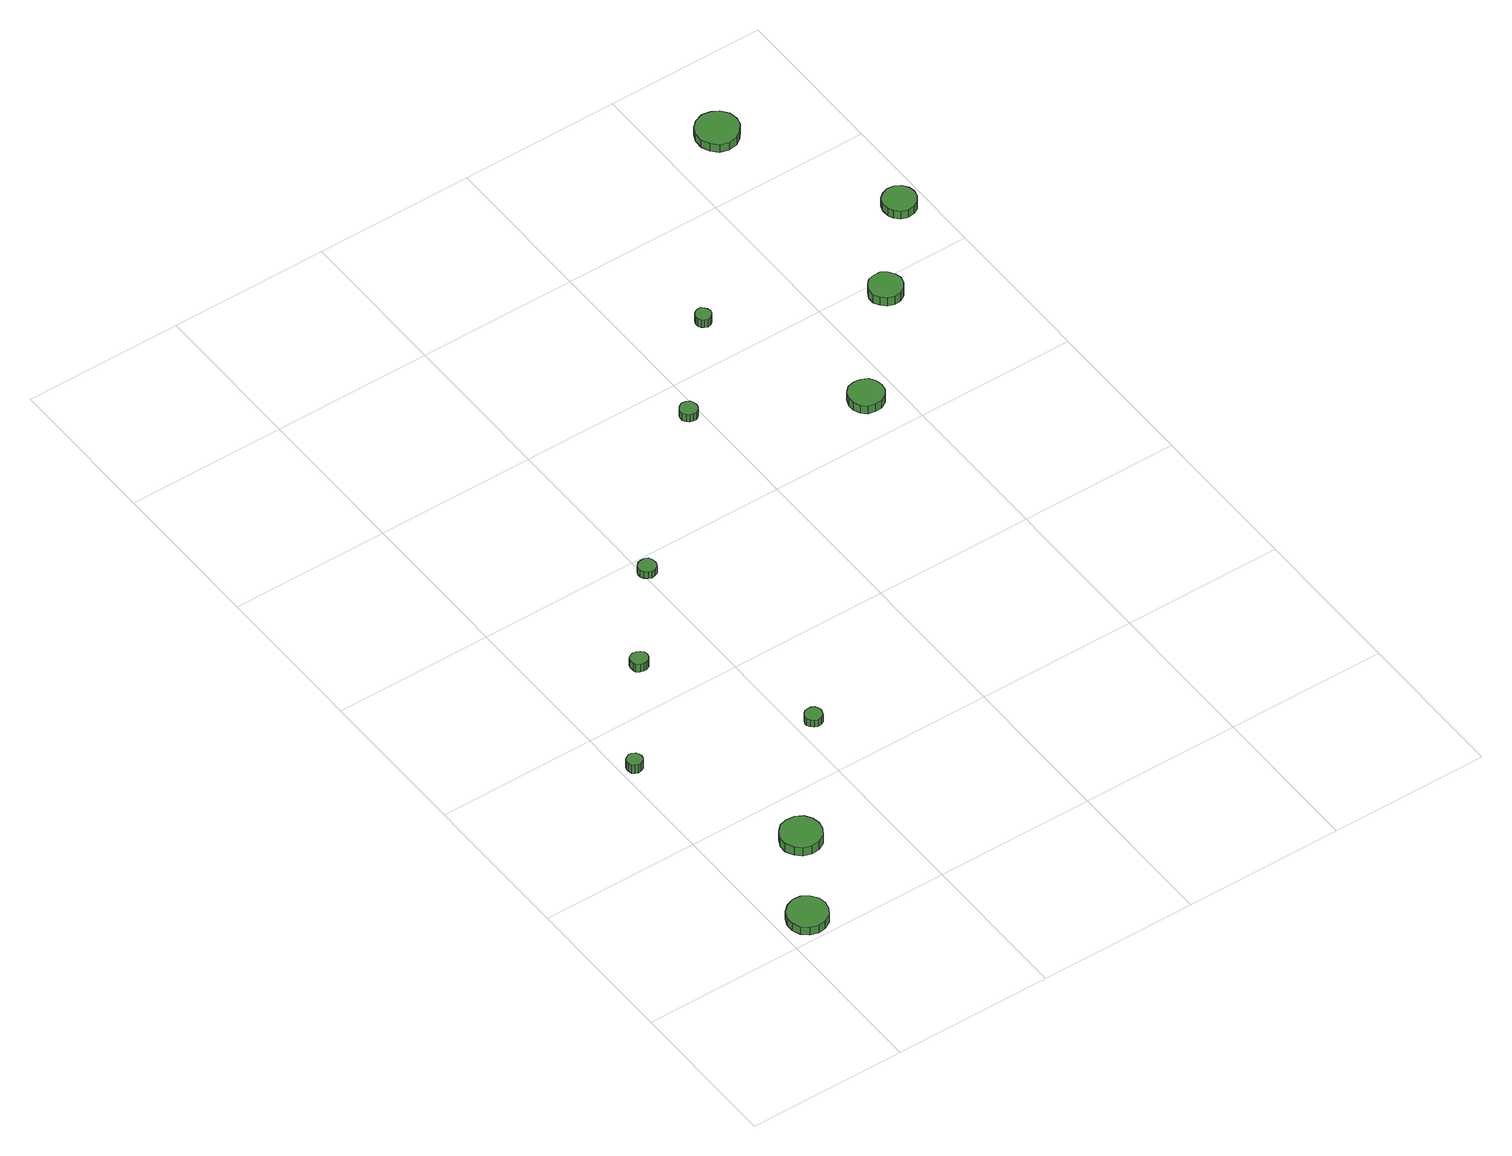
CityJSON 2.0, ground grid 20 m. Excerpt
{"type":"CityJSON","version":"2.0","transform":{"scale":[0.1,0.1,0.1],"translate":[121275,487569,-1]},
"CityObjects":{
"tree1":{"type":"SolitaryVegetationObject","attributes":{"function":"something"},"geometry":[{"type":"MultiSurface","lod":"1","boundaries":[[[0,1,2,3,4,5,6,7,8,9,10,11,12,13,14]],[[15,16,17,18,19,20,21,22,23,24,25,26,27,28,29]],[[0,29,28,1]],[[1,28,27,2]],[[2,27,26,3]],[[3,26,25,4]],[[4,25,24,5]],[[5,24,23,6]],[[6,23,22,7]],[[7,22,21,8]],[[8,21,20,9]],[[9,20,19,10]],[[10,19,18,11]],[[11,18,17,12]],[[12,17,16,13]],[[13,16,15,14]],[[14,15,29,0]]]}]},
"tree2":{"type":"SolitaryVegetationObject","attributes":{"function":"something"},"geometry":[{"type":"MultiSurface","lod":"1","boundaries":[[[30,31,32,33,34,35,36,37,38,39,40,41,42,43,44]],[[45,46,47,48,49,50,51,52,53,54,55,56,57,58,59]],[[30,59,58,31]],[[31,58,57,32]],[[32,57,56,33]],[[33,56,55,34]],[[34,55,54,35]],[[35,54,53,36]],[[36,53,52,37]],[[37,52,51,38]],[[38,51,50,39]],[[39,50,49,40]],[[40,49,48,41]],[[41,48,47,42]],[[42,47,46,43]],[[43,46,45,44]],[[44,45,59,30]]]}]},
"tree3":{"type":"SolitaryVegetationObject","attributes":{"function":"something"},"geometry":[{"type":"MultiSurface","lod":"1","boundaries":[[[60,61,62,63,64,65,66,67,68,69,70,71,72,73,74]],[[75,76,77,78,79,80,81,82,83,84,85,86,87,88,89]],[[60,89,88,61]],[[61,88,87,62]],[[62,87,86,63]],[[63,86,85,64]],[[64,85,84,65]],[[65,84,83,66]],[[66,83,82,67]],[[67,82,81,68]],[[68,81,80,69]],[[69,80,79,70]],[[70,79,78,71]],[[71,78,77,72]],[[72,77,76,73]],[[73,76,75,74]],[[74,75,89,60]]]}]},
"tree4":{"type":"SolitaryVegetationObject","attributes":{"function":"something"},"geometry":[{"type":"MultiSurface","lod":"1","boundaries":[[[90,91,92,93,94,95,96,97,98,99,100,101,102,103,104]],[[105,106,107,108,109,110,111,112,113,114,115,116,117,118,119]],[[90,119,118,91]],[[91,118,117,92]],[[92,117,116,93]],[[93,116,115,94]],[[94,115,114,95]],[[95,114,113,96]],[[96,113,112,97]],[[97,112,111,98]],[[98,111,110,99]],[[99,110,109,100]],[[100,109,108,101]],[[101,108,107,102]],[[102,107,106,103]],[[103,106,105,104]],[[104,105,119,90]]]}]},
"tree5":{"type":"SolitaryVegetationObject","attributes":{"function":"something"},"geometry":[{"type":"MultiSurface","lod":"1","boundaries":[[[120,121,122,123,124,125,126,127,128,129,130,131,132,133,134]],[[135,136,137,138,139,140,141,142,143,144,145,146,147,148,149]],[[120,149,148,121]],[[121,148,147,122]],[[122,147,146,123]],[[123,146,145,124]],[[124,145,144,125]],[[125,144,143,126]],[[126,143,142,127]],[[127,142,141,128]],[[128,141,140,129]],[[129,140,139,130]],[[130,139,138,131]],[[131,138,137,132]],[[132,137,136,133]],[[133,136,135,134]],[[134,135,149,120]]]}]},
"tree6":{"type":"SolitaryVegetationObject","attributes":{"function":"something"},"geometry":[{"type":"MultiSurface","lod":"1","boundaries":[[[150,151,152,153,154,155,156,157,158,159,160,161,162,163,164]],[[165,166,167,168,169,170,171,172,173,174,175,176,177,178,179]],[[150,179,178,151]],[[151,178,177,152]],[[152,177,176,153]],[[153,176,175,154]],[[154,175,174,155]],[[155,174,173,156]],[[156,173,172,157]],[[157,172,171,158]],[[158,171,170,159]],[[159,170,169,160]],[[160,169,168,161]],[[161,168,167,162]],[[162,167,166,163]],[[163,166,165,164]],[[164,165,179,150]]]}]},
"tree7":{"type":"SolitaryVegetationObject","attributes":{"function":"something"},"geometry":[{"type":"MultiSurface","lod":"1","boundaries":[[[180,181,182,183,184,185,186,187,188,189,190,191,192,193,194]],[[195,196,197,198,199,200,201,202,203,204,205,206,207,208,209]],[[180,209,208,181]],[[181,208,207,182]],[[182,207,206,183]],[[183,206,205,184]],[[184,205,204,185]],[[185,204,203,186]],[[186,203,202,187]],[[187,202,201,188]],[[188,201,200,189]],[[189,200,199,190]],[[190,199,198,191]],[[191,198,197,192]],[[192,197,196,193]],[[193,196,195,194]],[[194,195,209,180]]]}]},
"tree8":{"type":"SolitaryVegetationObject","attributes":{"function":"something"},"geometry":[{"type":"MultiSurface","lod":"1","boundaries":[[[210,211,212,213,214,215,216,217,218,219,220,221,222,223,224]],[[225,226,227,228,229,230,231,232,233,234,235,236,237,238,239]],[[210,239,238,211]],[[211,238,237,212]],[[212,237,236,213]],[[213,236,235,214]],[[214,235,234,215]],[[215,234,233,216]],[[216,233,232,217]],[[217,232,231,218]],[[218,231,230,219]],[[219,230,229,220]],[[220,229,228,221]],[[221,228,227,222]],[[222,227,226,223]],[[223,226,225,224]],[[224,225,239,210]]]}]},
"tree9":{"type":"SolitaryVegetationObject","attributes":{"function":"something"},"geometry":[{"type":"MultiSurface","lod":"1","boundaries":[[[240,241,242,243,244,245,246,247,248,249,250,251,252,253,254]],[[255,256,257,258,259,260,261,262,263,264,265,266,267,268,269]],[[240,269,268,241]],[[241,268,267,242]],[[242,267,266,243]],[[243,266,265,244]],[[244,265,264,245]],[[245,264,263,246]],[[246,263,262,247]],[[247,262,261,248]],[[248,261,260,249]],[[249,260,259,250]],[[250,259,258,251]],[[251,258,257,252]],[[252,257,256,253]],[[253,256,255,254]],[[254,255,269,240]]]}]},
"tree10":{"type":"SolitaryVegetationObject","attributes":{"function":"something"},"geometry":[{"type":"MultiSurface","lod":"1","boundaries":[[[270,271,272,273,274,275,276,277,278,279,280,281,282,283,284]],[[285,286,287,288,289,290,291,292,293,294,295,296,297,298,299]],[[270,299,298,271]],[[271,298,297,272]],[[272,297,296,273]],[[273,296,295,274]],[[274,295,294,275]],[[275,294,293,276]],[[276,293,292,277]],[[277,292,291,278]],[[278,291,290,279]],[[279,290,289,280]],[[280,289,288,281]],[[281,288,287,282]],[[282,287,286,283]],[[283,286,285,284]],[[284,285,299,270]]]}]},
"tree11":{"type":"SolitaryVegetationObject","attributes":{"function":"something"},"geometry":[{"type":"MultiSurface","lod":"1","boundaries":[[[300,301,302,303,304,305,306,307,308,309,310,311,312,313,314]],[[315,316,317,318,319,320,321,322,323,324,325,326,327,328,329]],[[300,329,328,301]],[[301,328,327,302]],[[302,327,326,303]],[[303,326,325,304]],[[304,325,324,305]],[[305,324,323,306]],[[306,323,322,307]],[[307,322,321,308]],[[308,321,320,309]],[[309,320,319,310]],[[310,319,318,311]],[[311,318,317,312]],[[312,317,316,313]],[[313,316,315,314]],[[314,315,329,300]]]}]},
"tree12":{"type":"SolitaryVegetationObject","attributes":{"function":"something"},"geometry":[{"type":"MultiSurface","lod":"1","boundaries":[[[330,331,332,333,334,335,336,337,338,339,340,341,342,343,344]],[[345,346,347,348,349,350,351,352,353,354,355,356,357,358,359]],[[330,359,358,331]],[[331,358,357,332]],[[332,357,356,333]],[[333,356,355,334]],[[334,355,354,335]],[[335,354,353,336]],[[336,353,352,337]],[[337,352,351,338]],[[338,351,350,339]],[[339,350,349,340]],[[340,349,348,341]],[[341,348,347,342]],[[342,347,346,343]],[[343,346,345,344]],[[344,345,359,330]]]}]}
},
"vertices":[
[61,30,19],[59,40,19],[53,48,19],[44,54,19],[34,55,19],[24,51,19],[16,44,19],[12,35,19],[12,25,19],[16,15,19],[24,8,19],[34,5,19],[44,6,19],[53,11,19],[59,20,19],[59,20,7],[53,11,7],[44,6,7],[34,5,7],[24,8,7],[16,15,7],[12,25,7],[12,35,7],[16,44,7],[24,51,7],[34,55,7],[44,54,7],[53,48,7],[59,40,7],[61,30,7],
[27,337,19],[26,341,19],[24,344,19],[20,346,19],[16,347,19],[12,345,19],[9,343,19],[8,339,19],[8,335,19],[9,331,19],[12,329,19],[16,327,19],[20,328,19],[24,330,19],[26,333,19],[26,333,6],[24,330,6],[20,328,6],[16,327,6],[12,329,6],[9,331,6],[8,335,6],[8,339,6],[9,343,6],[12,345,6],[16,347,6],[20,346,6],[24,344,6],[26,341,6],[27,337,6],
[128,136,19],[126,146,19],[120,155,19],[111,160,19],[100,161,19],[90,158,19],[83,151,19],[78,141,19],[78,131,19],[83,121,19],[90,114,19],[100,111,19],[111,112,19],[120,117,19],[126,126,19],[126,126,6],[120,117,6],[111,112,6],[100,111,6],[90,114,6],[83,121,6],[78,131,6],[78,141,6],[83,151,6],[90,158,6],[100,161,6],[111,160,6],[120,155,6],[126,146,6],[128,136,6],
[125,464,18],[124,469,18],[121,472,18],[117,474,18],[113,475,18],[109,474,18],[105,471,18],[104,467,18],[104,462,18],[105,458,18],[109,455,18],[113,454,18],[117,454,18],[121,456,18],[124,460,18],[124,460,6],[121,456,6],[117,454,6],[113,454,6],[109,455,6],[105,458,6],[104,462,6],[104,467,6],[105,471,6],[109,474,6],[113,475,6],[117,474,6],[121,472,6],[124,469,6],[125,464,6],
[233,280,18],[232,284,18],[230,288,18],[226,290,18],[221,290,18],[217,289,18],[214,286,18],[212,282,18],[212,278,18],[214,274,18],[217,271,18],[221,269,18],[226,270,18],[230,272,18],[232,276,18],[232,276,7],[230,272,7],[226,270,7],[221,269,7],[217,271,7],[214,274,7],[212,278,7],[212,282,7],[214,286,7],[217,289,7],[221,290,7],[226,290,7],[230,288,7],[232,284,7],[233,280,7],
[217,578,17],[216,583,17],[214,587,17],[210,589,17],[205,589,17],[201,588,17],[197,585,17],[195,581,17],[195,576,17],[197,572,17],[201,569,17],[205,567,17],[210,568,17],[214,570,17],[216,574,17],[216,574,7],[214,570,7],[210,568,7],[205,567,7],[201,569,7],[197,572,7],[195,576,7],[195,581,7],[197,585,7],[201,588,7],[205,589,7],[210,589,7],[214,587,7],[216,583,7],[217,578,7],
[397,752,18],[396,756,18],[394,760,18],[390,762,18],[385,763,18],[381,761,18],[378,758,18],[376,754,18],[376,749,18],[378,745,18],[381,742,18],[385,741,18],[390,741,18],[394,744,18],[396,747,18],[396,747,7],[394,744,7],[390,741,7],[385,741,7],[381,742,7],[378,745,7],[376,749,7],[376,754,7],[378,758,7],[381,761,7],[385,763,7],[390,762,7],[394,760,7],[396,756,7],[397,752,7],
[494,861,20],[493,865,20],[491,868,20],[488,871,20],[484,871,20],[480,870,20],[477,867,20],[475,863,20],[475,859,20],[477,855,20],[480,853,20],[484,851,20],[488,852,20],[491,854,20],[493,857,20],[493,857,8],[491,854,8],[488,852,8],[484,851,8],[480,853,8],[477,855,8],[475,859,8],[475,863,8],[477,867,8],[480,870,8],[484,871,8],[488,871,8],[491,868,8],[493,865,8],[494,861,8],
[584,656,19],[582,665,19],[577,672,19],[569,676,19],[560,677,19],[551,675,19],[545,669,19],[541,660,19],[541,651,19],[545,643,19],[551,637,19],[560,635,19],[569,635,19],[577,640,19],[582,647,19],[582,647,7],[577,640,7],[569,635,7],[560,635,7],[551,637,7],[545,643,7],[541,651,7],[541,660,7],[545,669,7],[551,675,7],[560,677,7],[569,676,7],[577,672,7],[582,665,7],[584,656,7],
[698,780,20],[696,788,20],[691,795,20],[684,800,20],[675,800,20],[667,798,20],[661,792,20],[657,784,20],[657,775,20],[661,768,20],[667,762,20],[675,759,20],[684,760,20],[691,764,20],[696,771,20],[696,771,7],[691,764,7],[684,760,7],[675,759,7],[667,762,7],[661,768,7],[657,775,7],[657,784,7],[661,792,7],[667,798,7],[675,800,7],[684,800,7],[691,795,7],[696,788,7],[698,780,7],
[693,1090,20],[691,1101,20],[684,1110,20],[675,1115,20],[664,1117,20],[653,1113,20],[645,1106,20],[641,1096,20],[641,1085,20],[645,1075,20],[653,1067,20],[664,1064,20],[675,1065,20],[684,1071,20],[691,1080,20],[691,1080,8],[684,1071,8],[675,1065,8],[664,1064,8],[653,1067,8],[645,1075,8],[641,1085,8],[641,1096,8],[645,1106,8],[653,1113,8],[664,1117,8],[675,1115,8],[684,1110,8],[691,1101,8],[693,1090,8],
[789,882,20],[787,890,20],[782,897,20],[775,901,20],[766,902,20],[758,899,20],[752,894,20],[749,886,20],[749,877,20],[752,870,20],[758,864,20],[766,861,20],[775,862,20],[782,866,20],[787,873,20],[787,873,8],[782,866,8],[775,862,8],[766,861,8],[758,864,8],[752,870,8],[749,877,8],[749,886,8],[752,894,8],[758,899,8],[766,902,8],[775,901,8],[782,897,8],[787,890,8],[789,882,8]
]}
